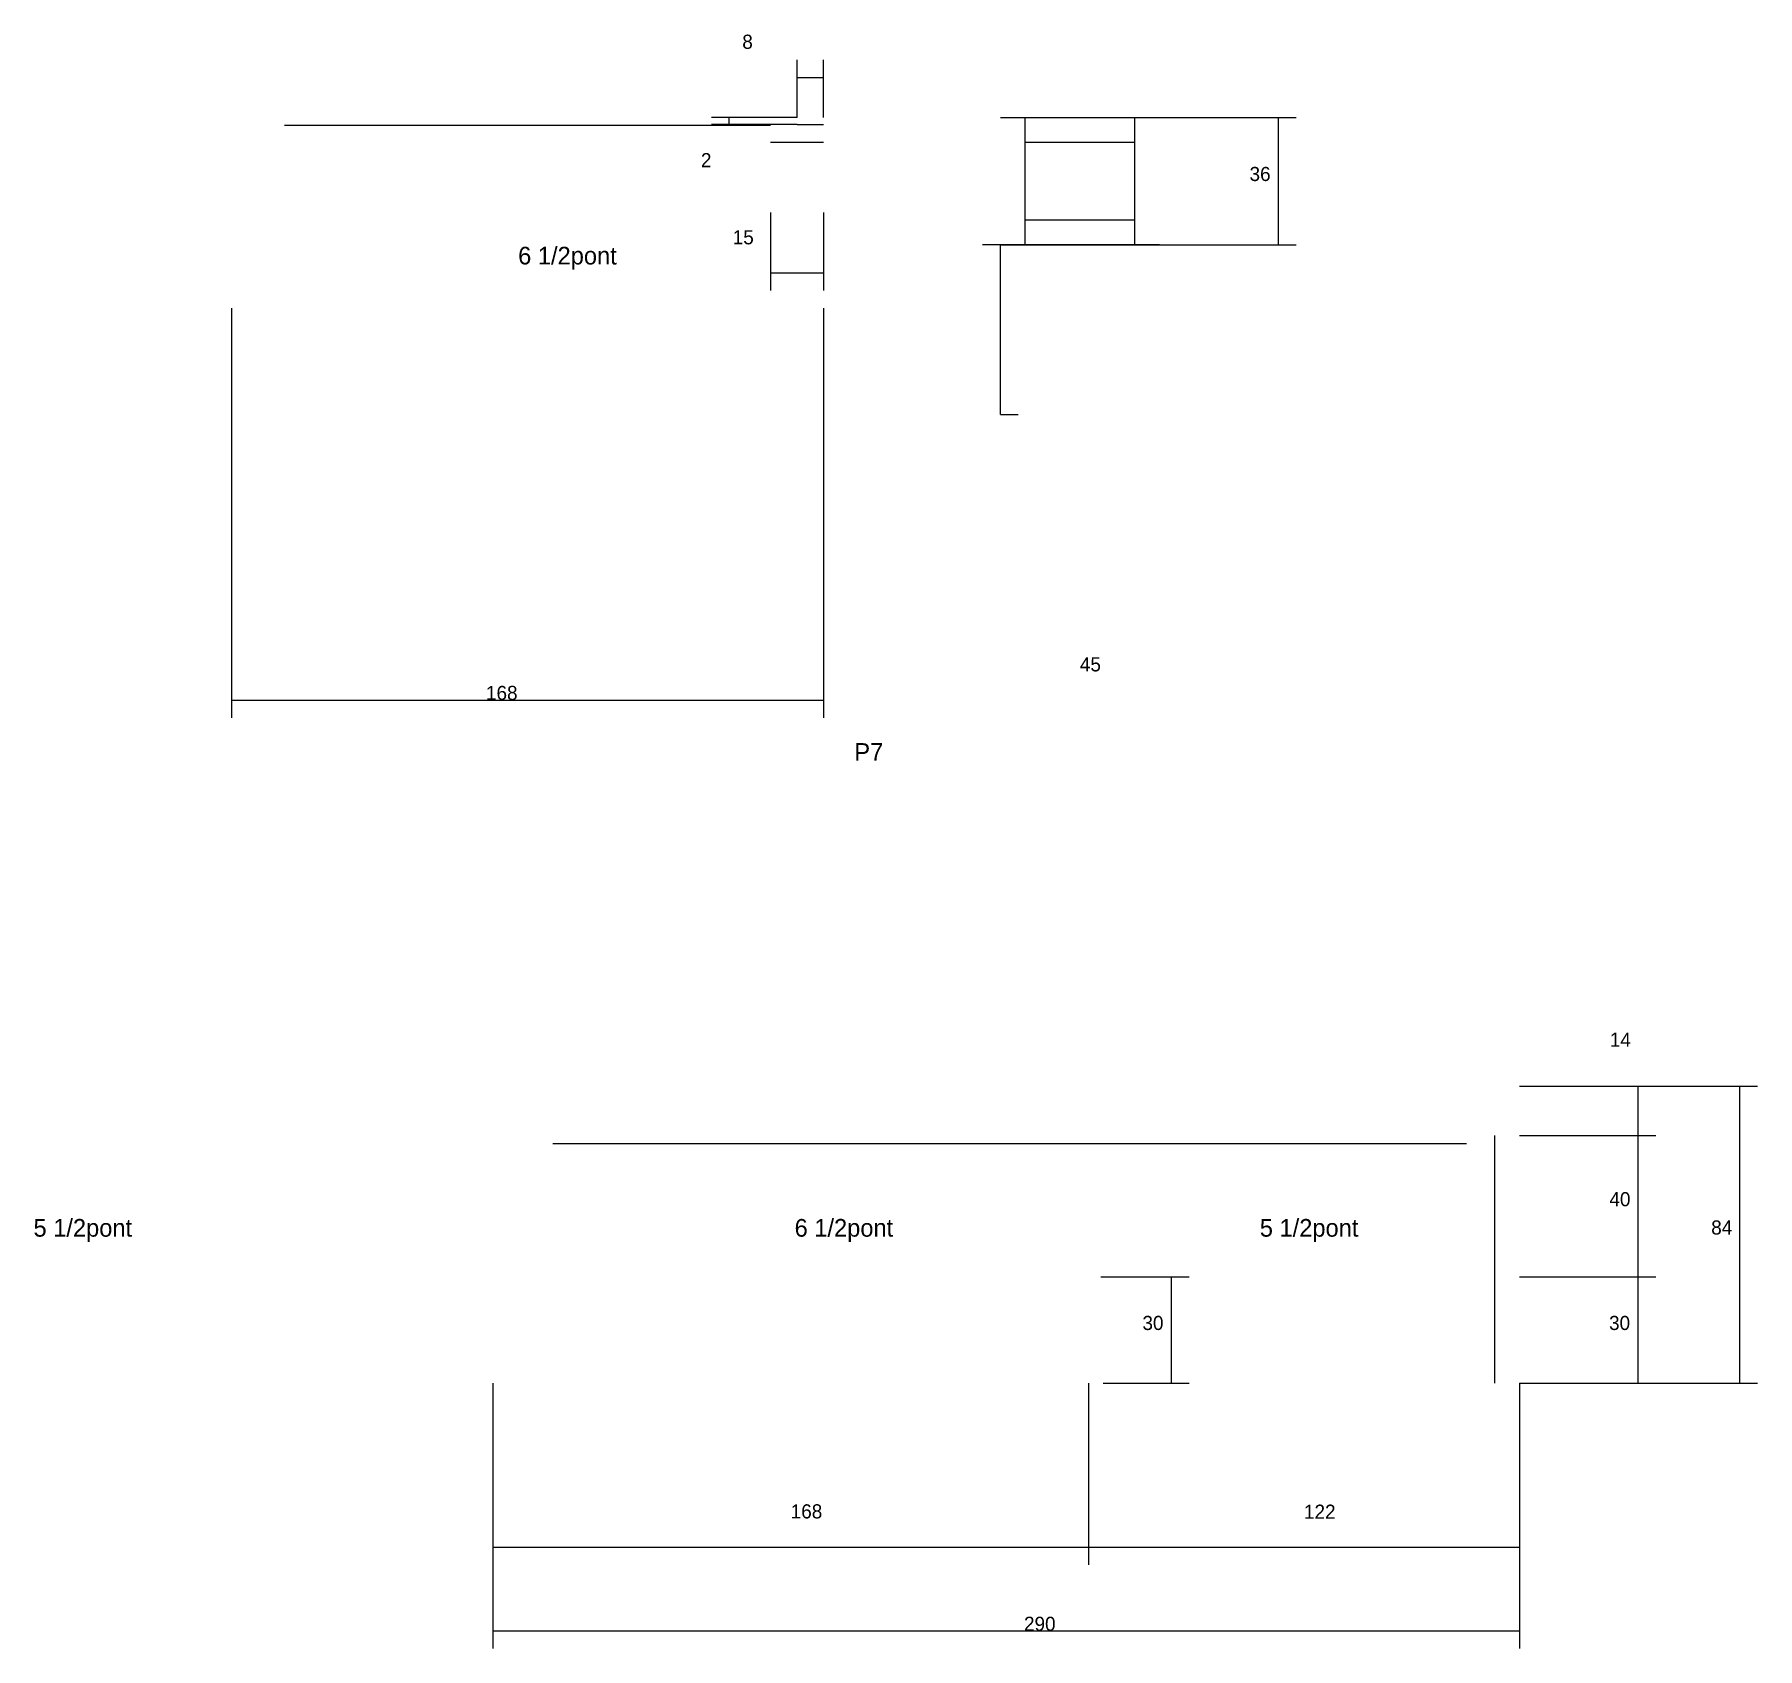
# Model space of a CAD drawing. Header units: metres. Extents: x 131545 to 133293, y 31530 to 32816.
# Drawn here: x 131545 to 132032.4, y 32359 to 32815.6 of the extents above; entities that cross this region are included whole.
import ezdxf

# ---------------------------------------------------------------- set-up
doc = ezdxf.new("R2010")
doc.units = ezdxf.units.M
for name, color, linetype in [('COTA', 4, 'Continuous'), ('NOMENCLATURA', 7, 'Continuous'), ('Painéis', 200, 'Continuous'), ('SARR_2.2x7', 40, 'Continuous')]:
    doc.layers.add(name, color=color, linetype=linetype)

msp = doc.modelspace()

# ---------------------------------------------------------------- linework, layer by layer
at = {"layer": 'COTA'}
for p, q in [((131760.7, 32792.1), (131760.7, 32808.4)), ((131768.2, 32792.1), (131768.2, 32808.4)), ((131760.7, 32803.4), (131768.2, 32803.4)), ((131760.7, 32792.1), (131736.5, 32792.1)), ((131760.7, 32790.1), (131736.5, 32790.1)), ((131741.5, 32790.1), (131741.5, 32792.1)), ((131863.2, 32792.1), (131901.9, 32792.1)), ((131896.9, 32756.1), (131896.9, 32792.1)), ((131753.2, 32765.2), (131753.2, 32743.1)), ((131768.2, 32765.2), (131768.2, 32743.1)), ((131863.2, 32756.1), (131813.2, 32756.1)), ((131818.2, 32708.1), (131818.2, 32756.1)), ((131863.2, 32756.1), (131901.9, 32756.1)), ((131753.2, 32748.1), (131768.2, 32748.1)), ((131600.7, 32738.1), (131600.7, 32622.3)), ((131768.2, 32738.1), (131768.2, 32622.3)), ((131818.2, 32708.1), (131823.2, 32708.1)), ((131600.7, 32627.3), (131768.2, 32627.3)), ((131965.1, 32518.1), (132003.6, 32518.1)), ((131965.1, 32518.1), (132032.4, 32518.1)), ((131998.6, 32504.1), (131998.6, 32518.1)), ((132027.4, 32434.1), (132027.4, 32518.1)), ((131965.1, 32504.1), (132003.6, 32504.1)), ((131965.1, 32504.1), (132003.6, 32504.1)), ((131998.6, 32464.1), (131998.6, 32504.1)), ((131846.6, 32464.1), (131871.6, 32464.1)), ((131866.6, 32434.1), (131866.6, 32464.1)), ((131965.1, 32464.1), (132003.6, 32464.1)), ((131965.1, 32464.1), (132003.6, 32464.1)), ((131998.6, 32434.1), (131998.6, 32464.1)), ((131674.6, 32434.1), (131674.6, 32382.7)), ((131674.6, 32434.1), (131674.6, 32359)), ((131843.1, 32434.1), (131843.1, 32382.7)), ((131843.1, 32434.1), (131843.1, 32382.7)), ((131847.3, 32434.1), (131871.6, 32434.1)), ((131965.1, 32434.1), (131965.1, 32382.7)), ((131965.1, 32434.1), (131965.1, 32359)), ((131965.1, 32434.1), (132032.4, 32434.1)), ((131965.1, 32434.1), (132003.6, 32434.1)), ((131674.6, 32387.7), (131843.1, 32387.7)), ((131843.1, 32387.7), (131965.1, 32387.7)), ((131674.6, 32364), (131965.1, 32364))]:
    msp.add_line(p, q, dxfattribs=at)
at = {"layer": 'Painéis'}
for p, q in [((131760.7, 32790.1), (131768.2, 32790.1)), ((131818.2, 32792.1), (131863.2, 32792.1)), ((131818.2, 32756.1), (131863.2, 32756.1))]:
    msp.add_line(p, q, dxfattribs=at)
at = {"layer": 'SARR_2.2x7'}
for p, q in [((131615.7, 32789.9), (131753.2, 32789.9)), ((131825.2, 32756.1), (131825.2, 32792.1)), ((131856.2, 32756.1), (131856.2, 32792.1)), ((131753.2, 32785.1), (131768.2, 32785.1)), ((131825.2, 32785.1), (131856.2, 32785.1)), ((131825.2, 32763.1), (131856.2, 32763.1)), ((131958.1, 32464.1), (131958.1, 32504.1)), ((131691.6, 32501.9), (131843.1, 32501.9)), ((131843.1, 32501.9), (131950.1, 32501.9)), ((131958.1, 32434.1), (131958.1, 32464.1))]:
    msp.add_line(p, q, dxfattribs=at)

# ---------------------------------------------------------------- texts
at = {"layer": 'COTA'}
for s, p in [('8', (131745.2, 32811.5)), ('2', (131733.5, 32778)), ('36', (131888.7, 32774.1)), ('15', (131742.5, 32756.2)), ('45', (131840.7, 32635.4)), ('168', (131672.7, 32627.3)), ('14', (131990.6, 32529.2)), ('40', (131990.5, 32484.1)), ('84', (132019.3, 32476.1)), ('30', (131858.4, 32449.1)), ('30', (131990.4, 32449.1)), ('168', (131758.9, 32395.8)), ('122', (131904.1, 32395.7)), ('290', (131824.9, 32364))]:
    msp.add_text(s, height=4, dxfattribs=at).set_placement(p)
at = {"layer": 'NOMENCLATURA'}
for s, p in [('6 1/2pont', (131681.8, 32750.5)), ('P7', (131776.9, 32610.1)), ('5 1/2pont', (131544.7, 32475.5)), ('6 1/2pont', (131760, 32475.5)), ('5 1/2pont', (131891.6, 32475.5))]:
    msp.add_text(s, height=5, dxfattribs=at).set_placement(p)

doc.saveas('drawing.dxf')
